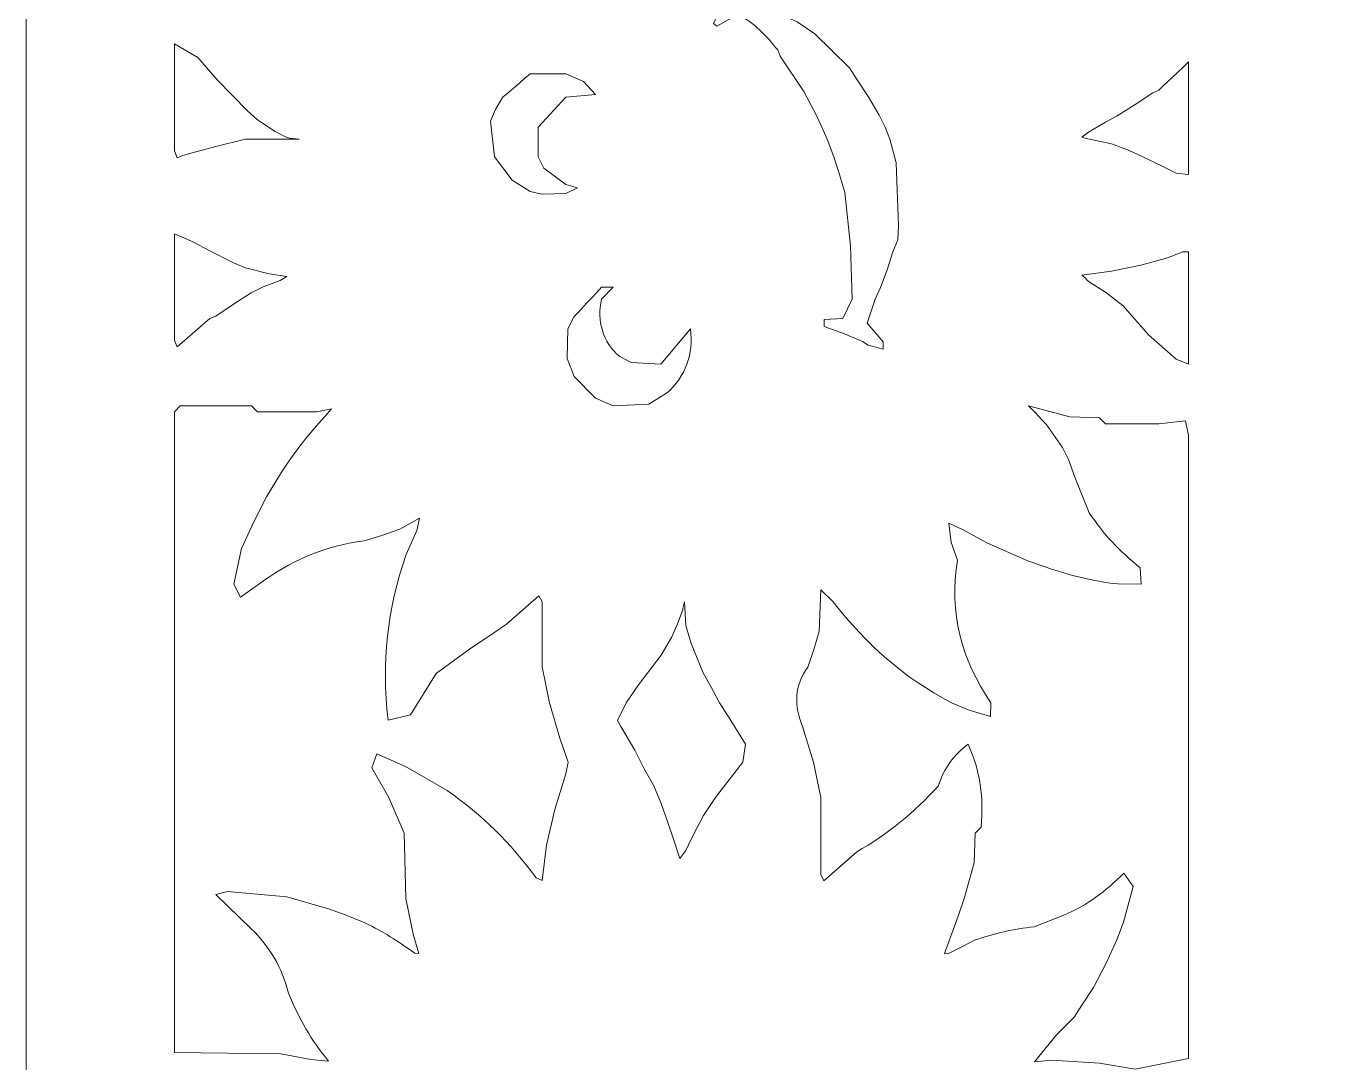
# Model space of a CAD drawing. Header units: centimetres. Extents: x -13.8 to 13.8, y -13.7 to 13.7.
# Drawn here: x 0.735 to 3.263, y -9.957 to -7.95 of the extents above; entities that cross this region are included whole.
import ezdxf

# ---------------------------------------------------------------- set-up
doc = ezdxf.new("R2010")
doc.units = ezdxf.units.CM
doc.header["$MEASUREMENT"] = 0
doc.layers.add('Layer 1', color=7, linetype='Continuous')

msp = doc.modelspace()

# ---------------------------------------------------------------- linework, layer by layer
at = {"layer": 'Layer 1', "lineweight": 0}
msp.add_lwpolyline([(0.73523, -13.67105), (13.55625, -13.67105), (13.55625, -0.86165), (0.73523, -0.86165), (0.73523, -13.67105)], close=True, dxfattribs=at)
at = {"layer": 'Layer 1', "color": 7, "lineweight": 0}
for points, knots in [([(2.1255, -7.82365), (2.1255, -7.82365), (2.13103, -7.88022), (2.13103, -7.88022), (2.13103, -7.88022), (2.13103, -7.88022), (2.15961, -7.91261), (2.15961, -7.91261), (2.15961, -7.91261), (2.15961, -7.91261), (2.19409, -7.92613), (2.19409, -7.92613), (2.19409, -7.92613), (2.19409, -7.92613), (2.22859, -7.94156), (2.22859, -7.94156), (2.22859, -7.94156), (2.22859, -7.94156), (2.26307, -7.96461), (2.26307, -7.96461), (2.26307, -7.96461), (2.26307, -7.96461), (2.33033, -8.03052), (2.33033, -8.03052), (2.33033, -8.03052), (2.33033, -8.03052), (2.34536, -8.05359), (2.34536, -8.05359), (2.34536, -8.05359), (2.34536, -8.05359), (2.36745, -8.08807), (2.36745, -8.08807), (2.36745, -8.08807), (2.36745, -8.08807), (2.38745, -8.12255), (2.38745, -8.12255), (2.38745, -8.12255), (2.38745, -8.12255), (2.39907, -8.14562), (2.39907, -8.14562), (2.39907, -8.14562), (2.39907, -8.14562), (2.40841, -8.16848), (2.40841, -8.16848), (2.40841, -8.16848), (2.40841, -8.16848), (2.42079, -8.2146), (2.42079, -8.2146), (2.42079, -8.2146), (2.42079, -8.2146), (2.42497, -8.33612), (2.42497, -8.33612), (2.42497, -8.33612), (2.42497, -8.33612), (2.42402, -8.36337), (2.42402, -8.36337), (2.42402, -8.36337), (2.42402, -8.36337), (2.41431, -8.387), (2.41431, -8.387), (2.41431, -8.387), (2.41431, -8.387), (2.40288, -8.42148), (2.40288, -8.42148), (2.40288, -8.42148), (2.40288, -8.42148), (2.3905, -8.45577), (2.3905, -8.45577), (2.3905, -8.45577), (2.3905, -8.45577), (2.37984, -8.47863), (2.37984, -8.47863), (2.37984, -8.47863), (2.37984, -8.47863), (2.3646, -8.52472), (2.3646, -8.52472), (2.3646, -8.52472), (2.3646, -8.52472), (2.39548, -8.56131), (2.39548, -8.56131), (2.39548, -8.56131), (2.39548, -8.56131), (2.39548, -8.57541), (2.39548, -8.57541), (2.39548, -8.57541), (2.39548, -8.57541), (2.36651, -8.5676), (2.36651, -8.5676), (2.36651, -8.5676), (2.36651, -8.5676), (2.35508, -8.56038), (2.35508, -8.56038), (2.35508, -8.56038), (2.35508, -8.56038), (2.3206, -8.54591), (2.3206, -8.54591), (2.3206, -8.54591), (2.3206, -8.54591), (2.28136, -8.53144), (2.28136, -8.53144), (2.28136, -8.53144), (2.28136, -8.53144), (2.28136, -8.51792), (2.28136, -8.51792), (2.28136, -8.51792), (2.28136, -8.51792), (2.31756, -8.5162), (2.31756, -8.5162), (2.31756, -8.5162), (2.31756, -8.5162), (2.33508, -8.47868), (2.33508, -8.47868), (2.33508, -8.47868), (2.33508, -8.47868), (2.33222, -8.37523), (2.33222, -8.37523), (2.33222, -8.37523), (2.33222, -8.37523), (2.32135, -8.27178), (2.32135, -8.27178), (2.32135, -8.27178), (2.32135, -8.27178), (2.31087, -8.2373), (2.31087, -8.2373), (2.31087, -8.2373), (2.31087, -8.2373), (2.29963, -8.20301), (2.29963, -8.20301), (2.29963, -8.20301), (2.29963, -8.20301), (2.28704, -8.16853), (2.28704, -8.16853), (2.28704, -8.16853), (2.28704, -8.16853), (2.27638, -8.14567), (2.27638, -8.14567), (2.27638, -8.14567), (2.27638, -8.14567), (2.26609, -8.1226), (2.26609, -8.1226), (2.26609, -8.1226), (2.26609, -8.1226), (2.24191, -8.07669), (2.24191, -8.07669), (2.24191, -8.07669), (2.24191, -8.07669), (2.19619, -8.00792), (2.19619, -8.00792), (2.19619, -8.00792), (2.19619, -8.00792), (2.19122, -7.99609), (2.19122, -7.99609), (2.19122, -7.99609), (2.1695, -7.96886), (2.1455, -7.94315), (2.11388, -7.92714), (2.11388, -7.92714), (2.11388, -7.92714), (2.07348, -7.95021), (2.07348, -7.95021), (2.07348, -7.95021), (2.07348, -7.95021), (2.06681, -7.94449), (2.06681, -7.94449), (2.06681, -7.94449), (2.06681, -7.94449), (2.0811, -7.91573), (2.0811, -7.91573), (2.0811, -7.91573), (2.0811, -7.91573), (2.11063, -7.87001), (2.11063, -7.87001), (2.11063, -7.87001), (2.11063, -7.86993), (2.12378, -7.83069), (2.1255, -7.82365)], [0, 0, 0, 0, 0.0222222, 0.0222222, 0.0222222, 0.0222222, 0.0444444, 0.0444444, 0.0444444, 0.0444444, 0.0666667, 0.0666667, 0.0666667, 0.0666667, 0.0888889, 0.0888889, 0.0888889, 0.0888889, 0.1111111, 0.1111111, 0.1111111, 0.1111111, 0.1333333, 0.1333333, 0.1333333, 0.1333333, 0.1555556, 0.1555556, 0.1555556, 0.1555556, 0.1777778, 0.1777778, 0.1777778, 0.1777778, 0.2, 0.2, 0.2, 0.2, 0.2222222, 0.2222222, 0.2222222, 0.2222222, 0.2444444, 0.2444444, 0.2444444, 0.2444444, 0.2666667, 0.2666667, 0.2666667, 0.2666667, 0.2888889, 0.2888889, 0.2888889, 0.2888889, 0.3111111, 0.3111111, 0.3111111, 0.3111111, 0.3333333, 0.3333333, 0.3333333, 0.3333333, 0.3555556, 0.3555556, 0.3555556, 0.3555556, 0.3777778, 0.3777778, 0.3777778, 0.3777778, 0.4, 0.4, 0.4, 0.4, 0.4222222, 0.4222222, 0.4222222, 0.4222222, 0.4444444, 0.4444444, 0.4444444, 0.4444444, 0.4666667, 0.4666667, 0.4666667, 0.4666667, 0.4888889, 0.4888889, 0.4888889, 0.4888889, 0.5111111, 0.5111111, 0.5111111, 0.5111111, 0.5333333, 0.5333333, 0.5333333, 0.5333333, 0.5555556, 0.5555556, 0.5555556, 0.5555556, 0.5777778, 0.5777778, 0.5777778, 0.5777778, 0.6, 0.6, 0.6, 0.6, 0.6222222, 0.6222222, 0.6222222, 0.6222222, 0.6444444, 0.6444444, 0.6444444, 0.6444444, 0.6666667, 0.6666667, 0.6666667, 0.6666667, 0.6888889, 0.6888889, 0.6888889, 0.6888889, 0.7111111, 0.7111111, 0.7111111, 0.7111111, 0.7333333, 0.7333333, 0.7333333, 0.7333333, 0.7555556, 0.7555556, 0.7555556, 0.7555556, 0.7777778, 0.7777778, 0.7777778, 0.7777778, 0.8, 0.8, 0.8, 0.8, 0.8222222, 0.8222222, 0.8222222, 0.8222222, 0.8444444, 0.8444444, 0.8444444, 0.8444444, 0.8666667, 0.8666667, 0.8666667, 0.8666667, 0.8888889, 0.8888889, 0.8888889, 0.8888889, 0.9111111, 0.9111111, 0.9111111, 0.9111111, 0.9333333, 0.9333333, 0.9333333, 0.9333333, 0.9555556, 0.9555556, 0.9555556, 0.9555556, 1, 1, 1, 1]), ([(1.02251, -7.98423), (1.02251, -7.98423), (1.06802, -8.01053), (1.06802, -8.01053), (1.06802, -8.01053), (1.06802, -8.01053), (1.10556, -8.05357), (1.10556, -8.05357), (1.10556, -8.05357), (1.10556, -8.05357), (1.16403, -8.11377), (1.16403, -8.11377), (1.16403, -8.11377), (1.16403, -8.11377), (1.18327, -8.13112), (1.18327, -8.13112), (1.18327, -8.13112), (1.18327, -8.13112), (1.21756, -8.15396), (1.21756, -8.15396), (1.21756, -8.15396), (1.21756, -8.15396), (1.23873, -8.16465), (1.23873, -8.16465), (1.23873, -8.16465), (1.23873, -8.16465), (1.24635, -8.16674), (1.24635, -8.16674), (1.24635, -8.16674), (1.24635, -8.16674), (1.26386, -8.16846), (1.26386, -8.16846), (1.26386, -8.16846), (1.26386, -8.16846), (1.16044, -8.16846), (1.16044, -8.16846), (1.16044, -8.16846), (1.16044, -8.16846), (1.10252, -8.18293), (1.10252, -8.18293), (1.10252, -8.18293), (1.10252, -8.18293), (1.0568, -8.19531), (1.0568, -8.19531), (1.0568, -8.19531), (1.0568, -8.19531), (1.0368, -8.20103), (1.0368, -8.20103), (1.0368, -8.20103), (1.0368, -8.20103), (1.02804, -8.20484), (1.02804, -8.20484), (1.02804, -8.20484), (1.02804, -8.20484), (1.02251, -8.19113), (1.02251, -8.19113), (1.02251, -8.19113), (1.02251, -8.19113), (1.02251, -7.98423), (1.02251, -7.98423)], [0, 0, 0, 0, 0.0625, 0.0625, 0.0625, 0.0625, 0.125, 0.125, 0.125, 0.125, 0.1875, 0.1875, 0.1875, 0.1875, 0.25, 0.25, 0.25, 0.25, 0.3125, 0.3125, 0.3125, 0.3125, 0.375, 0.375, 0.375, 0.375, 0.4375, 0.4375, 0.4375, 0.4375, 0.5, 0.5, 0.5, 0.5, 0.5625, 0.5625, 0.5625, 0.5625, 0.625, 0.625, 0.625, 0.625, 0.6875, 0.6875, 0.6875, 0.6875, 0.75, 0.75, 0.75, 0.75, 0.8125, 0.8125, 0.8125, 0.8125, 0.875, 0.875, 0.875, 0.875, 1, 1, 1, 1]), ([(2.98712, -8.01873), (2.98712, -8.01873), (2.98712, -8.23722), (2.98712, -8.23722), (2.98712, -8.23722), (2.98712, -8.23722), (2.96294, -8.23455), (2.96294, -8.23455), (2.96294, -8.23455), (2.96294, -8.23455), (2.94085, -8.22389), (2.94085, -8.22389), (2.94085, -8.22389), (2.94085, -8.22389), (2.89476, -8.20103), (2.89476, -8.20103), (2.89476, -8.20103), (2.89476, -8.20103), (2.87209, -8.19037), (2.87209, -8.19037), (2.87209, -8.19037), (2.87209, -8.19037), (2.83761, -8.17799), (2.83761, -8.17799), (2.83761, -8.17799), (2.83761, -8.17799), (2.7858, -8.16675), (2.7858, -8.16675), (2.7858, -8.16675), (2.7858, -8.16675), (2.78008, -8.16466), (2.78008, -8.16466), (2.78008, -8.16466), (2.78008, -8.16466), (2.79342, -8.15495), (2.79342, -8.15495), (2.79342, -8.15495), (2.79342, -8.15495), (2.82581, -8.13609), (2.82581, -8.13609), (2.82581, -8.13609), (2.82581, -8.13609), (2.84886, -8.12334), (2.84886, -8.12334), (2.84886, -8.12334), (2.84886, -8.12334), (2.88334, -8.10162), (2.88334, -8.10162), (2.88334, -8.10162), (2.88334, -8.10162), (2.91782, -8.07876), (2.91782, -8.07876), (2.91782, -8.07876), (2.91782, -8.07876), (2.92925, -8.074), (2.92925, -8.074), (2.92925, -8.074), (2.92923, -8.07395), (2.98122, -8.02463), (2.98712, -8.01873)], [0, 0, 0, 0, 0.0625, 0.0625, 0.0625, 0.0625, 0.125, 0.125, 0.125, 0.125, 0.1875, 0.1875, 0.1875, 0.1875, 0.25, 0.25, 0.25, 0.25, 0.3125, 0.3125, 0.3125, 0.3125, 0.375, 0.375, 0.375, 0.375, 0.4375, 0.4375, 0.4375, 0.4375, 0.5, 0.5, 0.5, 0.5, 0.5625, 0.5625, 0.5625, 0.5625, 0.625, 0.625, 0.625, 0.625, 0.6875, 0.6875, 0.6875, 0.6875, 0.75, 0.75, 0.75, 0.75, 0.8125, 0.8125, 0.8125, 0.8125, 0.875, 0.875, 0.875, 0.875, 1, 1, 1, 1]), ([(1.71191, -8.04196), (1.71191, -8.04196), (1.78086, -8.04196), (1.78086, -8.04196), (1.78086, -8.04196), (1.78086, -8.04196), (1.81496, -8.05739), (1.81496, -8.05739), (1.81496, -8.05739), (1.81496, -8.05739), (1.83801, -8.08216), (1.83801, -8.08216), (1.83801, -8.08216), (1.83801, -8.08216), (1.78086, -8.08769), (1.78086, -8.08769), (1.78086, -8.08769), (1.78086, -8.08769), (1.72694, -8.14561), (1.72694, -8.14561), (1.72694, -8.14561), (1.72694, -8.14561), (1.72694, -8.20295), (1.72694, -8.20295), (1.72694, -8.20295), (1.72694, -8.20295), (1.73837, -8.22486), (1.73837, -8.22486), (1.73837, -8.22486), (1.73837, -8.22486), (1.78047, -8.25629), (1.78047, -8.25629), (1.78047, -8.25629), (1.78047, -8.25629), (1.80352, -8.26314), (1.80352, -8.26314), (1.80352, -8.26314), (1.80352, -8.26314), (1.78047, -8.2738), (1.78047, -8.2738), (1.78047, -8.2738), (1.78047, -8.2738), (1.73456, -8.27494), (1.73456, -8.27494), (1.73456, -8.27494), (1.73456, -8.27494), (1.71151, -8.26999), (1.71151, -8.26999), (1.71151, -8.26999), (1.71151, -8.26999), (1.67703, -8.24808), (1.67703, -8.24808), (1.67703, -8.24808), (1.67703, -8.24808), (1.64255, -8.20292), (1.64255, -8.20292), (1.64255, -8.20292), (1.64255, -8.20292), (1.63493, -8.13397), (1.63493, -8.13397), (1.63493, -8.13397), (1.63493, -8.13397), (1.64464, -8.11111), (1.64464, -8.11111), (1.64464, -8.11111), (1.64464, -8.11111), (1.65816, -8.08804), (1.65816, -8.08804), (1.65816, -8.08804), (1.6582, -8.08805), (1.70717, -8.04595), (1.71191, -8.04196)], [0, 0, 0, 0, 0.0526316, 0.0526316, 0.0526316, 0.0526316, 0.1052632, 0.1052632, 0.1052632, 0.1052632, 0.1578947, 0.1578947, 0.1578947, 0.1578947, 0.2105263, 0.2105263, 0.2105263, 0.2105263, 0.2631579, 0.2631579, 0.2631579, 0.2631579, 0.3157895, 0.3157895, 0.3157895, 0.3157895, 0.3684211, 0.3684211, 0.3684211, 0.3684211, 0.4210526, 0.4210526, 0.4210526, 0.4210526, 0.4736842, 0.4736842, 0.4736842, 0.4736842, 0.5263158, 0.5263158, 0.5263158, 0.5263158, 0.5789474, 0.5789474, 0.5789474, 0.5789474, 0.6315789, 0.6315789, 0.6315789, 0.6315789, 0.6842105, 0.6842105, 0.6842105, 0.6842105, 0.7368421, 0.7368421, 0.7368421, 0.7368421, 0.7894737, 0.7894737, 0.7894737, 0.7894737, 0.8421053, 0.8421053, 0.8421053, 0.8421053, 0.8947368, 0.8947368, 0.8947368, 0.8947368, 1, 1, 1, 1]), ([(1.02251, -8.3521), (1.02251, -8.3521), (1.0568, -8.36658), (1.0568, -8.36658), (1.0568, -8.36658), (1.0568, -8.36658), (1.09109, -8.38486), (1.09109, -8.38486), (1.09109, -8.38486), (1.09109, -8.38486), (1.13699, -8.4079), (1.13699, -8.4079), (1.13699, -8.4079), (1.13699, -8.4079), (1.16004, -8.41761), (1.16004, -8.41761), (1.16004, -8.41761), (1.16004, -8.41761), (1.20594, -8.42963), (1.20594, -8.42963), (1.20594, -8.42963), (1.20594, -8.42963), (1.24045, -8.43439), (1.24045, -8.43439), (1.24045, -8.43439), (1.24045, -8.43439), (1.2273, -8.44238), (1.2273, -8.44238), (1.2273, -8.44238), (1.2273, -8.44238), (1.19451, -8.45476), (1.19451, -8.45476), (1.19451, -8.45476), (1.19451, -8.45476), (1.17147, -8.46622), (1.17147, -8.46622), (1.17147, -8.46622), (1.17147, -8.46622), (1.13699, -8.4885), (1.13699, -8.4885), (1.13699, -8.4885), (1.13699, -8.4885), (1.10252, -8.51136), (1.10252, -8.51136), (1.10252, -8.51136), (1.10252, -8.51136), (1.09109, -8.51612), (1.09109, -8.51612), (1.09109, -8.51612), (1.09109, -8.51612), (1.02804, -8.5706), (1.02804, -8.5706), (1.02804, -8.5706), (1.02804, -8.5706), (1.02251, -8.55879), (1.02251, -8.55879), (1.02251, -8.55879), (1.02251, -8.55879), (1.02251, -8.3521), (1.02251, -8.3521)], [0, 0, 0, 0, 0.0625, 0.0625, 0.0625, 0.0625, 0.125, 0.125, 0.125, 0.125, 0.1875, 0.1875, 0.1875, 0.1875, 0.25, 0.25, 0.25, 0.25, 0.3125, 0.3125, 0.3125, 0.3125, 0.375, 0.375, 0.375, 0.375, 0.4375, 0.4375, 0.4375, 0.4375, 0.5, 0.5, 0.5, 0.5, 0.5625, 0.5625, 0.5625, 0.5625, 0.625, 0.625, 0.625, 0.625, 0.6875, 0.6875, 0.6875, 0.6875, 0.75, 0.75, 0.75, 0.75, 0.8125, 0.8125, 0.8125, 0.8125, 0.875, 0.875, 0.875, 0.875, 1, 1, 1, 1]), ([(2.97532, -8.38658), (2.97532, -8.38658), (2.98712, -8.38658), (2.98712, -8.38658), (2.98712, -8.38658), (2.98712, -8.38658), (2.98712, -8.6047), (2.98712, -8.6047), (2.98712, -8.6047), (2.98712, -8.6047), (2.96294, -8.59478), (2.96294, -8.59478), (2.96294, -8.59478), (2.96294, -8.59478), (2.90923, -8.54753), (2.90923, -8.54753), (2.90923, -8.54753), (2.90923, -8.54753), (2.86026, -8.49133), (2.86026, -8.49133), (2.86026, -8.49133), (2.86026, -8.49133), (2.82578, -8.46503), (2.82578, -8.46503), (2.82578, -8.46503), (2.82578, -8.46503), (2.79339, -8.44407), (2.79339, -8.44407), (2.79339, -8.44407), (2.79339, -8.44407), (2.78577, -8.43645), (2.78577, -8.43645), (2.78577, -8.43645), (2.78577, -8.43645), (2.78027, -8.43227), (2.78027, -8.43227), (2.78027, -8.43227), (2.78027, -8.43227), (2.83761, -8.42407), (2.83761, -8.42407), (2.83761, -8.42407), (2.83761, -8.42407), (2.89476, -8.41264), (2.89476, -8.41264), (2.89476, -8.41264), (2.89476, -8.41264), (2.94162, -8.39989), (2.94162, -8.39989), (2.94162, -8.39989), (2.94158, -8.39991), (2.97056, -8.38962), (2.97532, -8.38658)], [0, 0, 0, 0, 0.0714286, 0.0714286, 0.0714286, 0.0714286, 0.1428571, 0.1428571, 0.1428571, 0.1428571, 0.2142857, 0.2142857, 0.2142857, 0.2142857, 0.2857143, 0.2857143, 0.2857143, 0.2857143, 0.3571429, 0.3571429, 0.3571429, 0.3571429, 0.4285714, 0.4285714, 0.4285714, 0.4285714, 0.5, 0.5, 0.5, 0.5, 0.5714286, 0.5714286, 0.5714286, 0.5714286, 0.6428571, 0.6428571, 0.6428571, 0.6428571, 0.7142857, 0.7142857, 0.7142857, 0.7142857, 0.7857143, 0.7857143, 0.7857143, 0.7857143, 0.8571429, 0.8571429, 0.8571429, 0.8571429, 1, 1, 1, 1]), ([(1.84983, -8.45553), (1.84983, -8.45553), (1.87251, -8.45553), (1.87251, -8.45553), (1.87251, -8.45553), (1.87251, -8.45553), (1.84984, -8.47858), (1.84984, -8.47858), (1.84984, -8.47858), (1.8409, -8.52009), (1.85137, -8.56221), (1.88508, -8.58984), (1.88508, -8.58984), (1.88508, -8.58984), (1.90699, -8.6009), (1.90699, -8.6009), (1.90699, -8.6009), (1.90699, -8.6009), (1.96451, -8.60471), (1.96451, -8.60471), (1.96451, -8.60471), (1.96451, -8.60471), (2.02203, -8.53576), (2.02203, -8.53576), (2.02203, -8.53576), (2.02833, -8.58434), (2.01288, -8.62852), (1.97594, -8.66072), (1.97594, -8.66072), (1.97594, -8.66072), (1.94146, -8.68168), (1.94146, -8.68168), (1.94146, -8.68168), (1.94146, -8.68168), (1.87251, -8.6853), (1.87251, -8.6853), (1.87251, -8.6853), (1.87251, -8.6853), (1.83803, -8.67025), (1.83803, -8.67025), (1.83803, -8.67025), (1.83803, -8.67025), (1.79668, -8.62815), (1.79668, -8.62815), (1.79668, -8.62815), (1.79668, -8.62815), (1.78353, -8.59367), (1.78353, -8.59367), (1.78353, -8.59367), (1.78353, -8.59367), (1.78467, -8.53615), (1.78467, -8.53615), (1.78467, -8.53615), (1.78467, -8.53615), (1.79591, -8.5131), (1.79591, -8.5131), (1.79591, -8.5131), (1.79594, -8.51307), (1.84489, -8.46164), (1.84983, -8.45553)], [0, 0, 0, 0, 0.0625, 0.0625, 0.0625, 0.0625, 0.125, 0.125, 0.125, 0.125, 0.1875, 0.1875, 0.1875, 0.1875, 0.25, 0.25, 0.25, 0.25, 0.3125, 0.3125, 0.3125, 0.3125, 0.375, 0.375, 0.375, 0.375, 0.4375, 0.4375, 0.4375, 0.4375, 0.5, 0.5, 0.5, 0.5, 0.5625, 0.5625, 0.5625, 0.5625, 0.625, 0.625, 0.625, 0.625, 0.6875, 0.6875, 0.6875, 0.6875, 0.75, 0.75, 0.75, 0.75, 0.8125, 0.8125, 0.8125, 0.8125, 0.875, 0.875, 0.875, 0.875, 1, 1, 1, 1]), ([(1.03394, -8.68527), (1.03394, -8.68527), (1.17187, -8.68527), (1.17187, -8.68527), (1.17187, -8.68527), (1.17187, -8.68527), (1.1833, -8.6967), (1.1833, -8.6967), (1.1833, -8.6967), (1.1833, -8.6967), (1.29836, -8.6967), (1.29836, -8.6967), (1.29836, -8.6967), (1.29836, -8.6967), (1.32694, -8.69117), (1.32694, -8.69117), (1.32694, -8.69117), (1.25817, -8.76393), (1.20999, -8.83558), (1.16882, -8.92644), (1.16882, -8.92644), (1.16882, -8.92644), (1.15244, -8.96113), (1.15244, -8.96113), (1.15244, -8.96113), (1.15244, -8.96113), (1.13739, -9.03008), (1.13739, -9.03008), (1.13739, -9.03008), (1.13739, -9.03008), (1.15054, -9.0558), (1.15054, -9.0558), (1.15054, -9.0558), (1.15054, -9.0558), (1.1833, -9.03199), (1.1833, -9.03199), (1.1833, -9.03199), (1.24656, -8.98627), (1.31152, -8.95598), (1.39018, -8.94645), (1.39018, -8.94645), (1.39018, -8.94645), (1.42447, -8.93637), (1.42447, -8.93637), (1.42447, -8.93637), (1.42447, -8.93637), (1.45895, -8.92378), (1.45895, -8.92378), (1.45895, -8.92378), (1.45895, -8.92378), (1.49724, -8.90282), (1.49724, -8.90282), (1.49724, -8.90282), (1.49724, -8.90282), (1.49229, -8.92663), (1.49229, -8.92663), (1.49229, -8.92663), (1.49229, -8.92663), (1.482, -8.94968), (1.482, -8.94968), (1.482, -8.94968), (1.482, -8.94968), (1.47134, -8.97273), (1.47134, -8.97273), (1.47134, -8.97273), (1.43438, -9.08171), (1.42334, -9.17982), (1.43628, -9.29391), (1.43628, -9.29391), (1.43628, -9.29391), (1.47991, -9.28306), (1.47991, -9.28306), (1.47991, -9.28306), (1.47991, -9.28306), (1.52963, -9.20342), (1.52963, -9.20342), (1.52963, -9.20342), (1.52963, -9.20342), (1.59689, -9.15445), (1.59689, -9.15445), (1.59689, -9.15445), (1.59689, -9.15445), (1.63118, -9.13159), (1.63118, -9.13159), (1.63118, -9.13159), (1.63118, -9.13159), (1.66566, -9.10796), (1.66566, -9.10796), (1.66566, -9.10796), (1.66566, -9.10796), (1.72871, -9.05311), (1.72871, -9.05311), (1.72871, -9.05311), (1.72871, -9.05311), (1.73461, -9.06454), (1.73461, -9.06454), (1.73461, -9.06454), (1.73461, -9.06454), (1.73461, -9.19067), (1.73461, -9.19067), (1.73461, -9.19067), (1.73461, -9.19067), (1.74908, -9.25983), (1.74908, -9.25983), (1.74908, -9.25983), (1.74908, -9.25983), (1.76908, -9.32878), (1.76908, -9.32878), (1.76908, -9.32878), (1.76908, -9.32878), (1.78527, -9.37469), (1.78527, -9.37469), (1.78527, -9.37469), (1.78527, -9.37469), (1.78051, -9.39774), (1.78051, -9.39774), (1.78051, -9.39774), (1.78051, -9.39774), (1.75955, -9.46669), (1.75955, -9.46669), (1.75955, -9.46669), (1.75955, -9.46669), (1.74317, -9.53564), (1.74317, -9.53564), (1.74317, -9.53564), (1.74317, -9.53564), (1.7346, -9.60422), (1.7346, -9.60422), (1.7346, -9.60422), (1.7346, -9.60422), (1.72298, -9.59869), (1.72298, -9.59869), (1.72298, -9.59869), (1.67287, -9.53048), (1.62011, -9.47849), (1.55076, -9.4301), (1.55076, -9.4301), (1.55076, -9.4301), (1.47035, -9.38361), (1.47035, -9.38361), (1.47035, -9.38361), (1.47035, -9.38361), (1.41471, -9.35884), (1.41471, -9.35884), (1.41471, -9.35884), (1.41471, -9.35884), (1.40518, -9.38628), (1.40518, -9.38628), (1.40518, -9.38628), (1.40518, -9.38628), (1.43794, -9.44362), (1.43794, -9.44362), (1.43794, -9.44362), (1.43794, -9.44362), (1.46747, -9.51257), (1.46747, -9.51257), (1.46747, -9.51257), (1.46747, -9.51257), (1.47051, -9.6387), (1.47051, -9.6387), (1.47051, -9.6387), (1.47051, -9.6387), (1.4848, -9.70784), (1.4848, -9.70784), (1.4848, -9.70784), (1.4848, -9.70784), (1.49604, -9.74517), (1.49604, -9.74517), (1.49604, -9.74517), (1.49604, -9.74517), (1.48841, -9.74513), (1.48841, -9.74513), (1.48841, -9.74513), (1.45108, -9.71941), (1.43145, -9.70494), (1.39012, -9.6857), (1.39012, -9.6857), (1.39012, -9.6857), (1.35543, -9.67141), (1.35543, -9.67141), (1.35543, -9.67141), (1.35543, -9.67141), (1.32095, -9.65921), (1.32095, -9.65921), (1.32095, -9.65921), (1.32095, -9.65921), (1.24038, -9.63577), (1.24038, -9.63577), (1.24038, -9.63577), (1.24038, -9.63577), (1.1255, -9.62548), (1.1255, -9.62548), (1.1255, -9.62548), (1.1255, -9.62548), (1.10285, -9.63138), (1.10285, -9.63138), (1.10285, -9.63138), (1.10285, -9.63138), (1.17143, -9.6975), (1.17143, -9.6975), (1.17143, -9.6975), (1.208, -9.73351), (1.23107, -9.77256), (1.24363, -9.82246), (1.24363, -9.82246), (1.26382, -9.87122), (1.28707, -9.91334), (1.32115, -9.95391), (1.32115, -9.95391), (1.32115, -9.95391), (1.28646, -9.95087), (1.28646, -9.95087), (1.28646, -9.95087), (1.28646, -9.95087), (1.22894, -9.93944), (1.22894, -9.93944), (1.22894, -9.93944), (1.22894, -9.93944), (1.02264, -9.93735), (1.02264, -9.93735), (1.02264, -9.93735), (1.02264, -9.93735), (1.02245, -8.69661), (1.02245, -8.69661), (1.02245, -8.69661), (1.02245, -8.69661), (1.03394, -8.68527), (1.03394, -8.68527)], [0, 0, 0, 0, 0.0172414, 0.0172414, 0.0172414, 0.0172414, 0.0344828, 0.0344828, 0.0344828, 0.0344828, 0.0517241, 0.0517241, 0.0517241, 0.0517241, 0.0689655, 0.0689655, 0.0689655, 0.0689655, 0.0862069, 0.0862069, 0.0862069, 0.0862069, 0.1034483, 0.1034483, 0.1034483, 0.1034483, 0.1206897, 0.1206897, 0.1206897, 0.1206897, 0.137931, 0.137931, 0.137931, 0.137931, 0.1551724, 0.1551724, 0.1551724, 0.1551724, 0.1724138, 0.1724138, 0.1724138, 0.1724138, 0.1896552, 0.1896552, 0.1896552, 0.1896552, 0.2068966, 0.2068966, 0.2068966, 0.2068966, 0.2241379, 0.2241379, 0.2241379, 0.2241379, 0.2413793, 0.2413793, 0.2413793, 0.2413793, 0.2586207, 0.2586207, 0.2586207, 0.2586207, 0.2758621, 0.2758621, 0.2758621, 0.2758621, 0.2931034, 0.2931034, 0.2931034, 0.2931034, 0.3103448, 0.3103448, 0.3103448, 0.3103448, 0.3275862, 0.3275862, 0.3275862, 0.3275862, 0.3448276, 0.3448276, 0.3448276, 0.3448276, 0.362069, 0.362069, 0.362069, 0.362069, 0.3793103, 0.3793103, 0.3793103, 0.3793103, 0.3965517, 0.3965517, 0.3965517, 0.3965517, 0.4137931, 0.4137931, 0.4137931, 0.4137931, 0.4310345, 0.4310345, 0.4310345, 0.4310345, 0.4482759, 0.4482759, 0.4482759, 0.4482759, 0.4655172, 0.4655172, 0.4655172, 0.4655172, 0.4827586, 0.4827586, 0.4827586, 0.4827586, 0.5, 0.5, 0.5, 0.5, 0.5172414, 0.5172414, 0.5172414, 0.5172414, 0.5344828, 0.5344828, 0.5344828, 0.5344828, 0.5517241, 0.5517241, 0.5517241, 0.5517241, 0.5689655, 0.5689655, 0.5689655, 0.5689655, 0.5862069, 0.5862069, 0.5862069, 0.5862069, 0.6034483, 0.6034483, 0.6034483, 0.6034483, 0.6206897, 0.6206897, 0.6206897, 0.6206897, 0.637931, 0.637931, 0.637931, 0.637931, 0.6551724, 0.6551724, 0.6551724, 0.6551724, 0.6724138, 0.6724138, 0.6724138, 0.6724138, 0.6896552, 0.6896552, 0.6896552, 0.6896552, 0.7068966, 0.7068966, 0.7068966, 0.7068966, 0.7241379, 0.7241379, 0.7241379, 0.7241379, 0.7413793, 0.7413793, 0.7413793, 0.7413793, 0.7586207, 0.7586207, 0.7586207, 0.7586207, 0.7758621, 0.7758621, 0.7758621, 0.7758621, 0.7931034, 0.7931034, 0.7931034, 0.7931034, 0.8103448, 0.8103448, 0.8103448, 0.8103448, 0.8275862, 0.8275862, 0.8275862, 0.8275862, 0.8448276, 0.8448276, 0.8448276, 0.8448276, 0.862069, 0.862069, 0.862069, 0.862069, 0.8793103, 0.8793103, 0.8793103, 0.8793103, 0.8965517, 0.8965517, 0.8965517, 0.8965517, 0.9137931, 0.9137931, 0.9137931, 0.9137931, 0.9310345, 0.9310345, 0.9310345, 0.9310345, 0.9482759, 0.9482759, 0.9482759, 0.9482759, 0.9655172, 0.9655172, 0.9655172, 0.9655172, 1, 1, 1, 1]), ([(2.677, -8.68527), (2.677, -8.68527), (2.75682, -8.70641), (2.75682, -8.70641), (2.75682, -8.70641), (2.75682, -8.70641), (2.81474, -8.7081), (2.81474, -8.7081), (2.81474, -8.7081), (2.81474, -8.7081), (2.82617, -8.71972), (2.82617, -8.71972), (2.82617, -8.71972), (2.82617, -8.71972), (2.92963, -8.71971), (2.92963, -8.71971), (2.92963, -8.71971), (2.92963, -8.71971), (2.98125, -8.71399), (2.98125, -8.71399), (2.98125, -8.71399), (2.98125, -8.71399), (2.98715, -8.74257), (2.98715, -8.74257), (2.98715, -8.74257), (2.98715, -8.74257), (2.98715, -9.94881), (2.98715, -9.94881), (2.98715, -9.94881), (2.98715, -9.94881), (2.88333, -9.96958), (2.88333, -9.96958), (2.88333, -9.96958), (2.88333, -9.96958), (2.81456, -9.95778), (2.81456, -9.95778), (2.81456, -9.95778), (2.81456, -9.95778), (2.72235, -9.95185), (2.72235, -9.95185), (2.72235, -9.95185), (2.72235, -9.95185), (2.68825, -9.9551), (2.68825, -9.9551), (2.68825, -9.9551), (2.68825, -9.9551), (2.73148, -9.90271), (2.73148, -9.90271), (2.73148, -9.90271), (2.73148, -9.90271), (2.76558, -9.86879), (2.76558, -9.86879), (2.76558, -9.86879), (2.76558, -9.86879), (2.78005, -9.84574), (2.78005, -9.84574), (2.78005, -9.84574), (2.78005, -9.84574), (2.8031, -9.81126), (2.8031, -9.81126), (2.8031, -9.81126), (2.8031, -9.81126), (2.82691, -9.76554), (2.82691, -9.76554), (2.82691, -9.76554), (2.82691, -9.76554), (2.84826, -9.71924), (2.84826, -9.71924), (2.84826, -9.71924), (2.84826, -9.71924), (2.86064, -9.68476), (2.86064, -9.68476), (2.86064, -9.68476), (2.86064, -9.68476), (2.8795, -9.61581), (2.8795, -9.61581), (2.8795, -9.61581), (2.8795, -9.61581), (2.8614, -9.59009), (2.8614, -9.59009), (2.8614, -9.59009), (2.82674, -9.62494), (2.7911, -9.65219), (2.74559, -9.67124), (2.74559, -9.67124), (2.74559, -9.67124), (2.68807, -9.69373), (2.68807, -9.69373), (2.68807, -9.69373), (2.64748, -9.69849), (2.61187, -9.70611), (2.5734, -9.71926), (2.5734, -9.71926), (2.5734, -9.71926), (2.55017, -9.73106), (2.55017, -9.73106), (2.55017, -9.73106), (2.55017, -9.73106), (2.52046, -9.74611), (2.52046, -9.74611), (2.52046, -9.74611), (2.52046, -9.74611), (2.51398, -9.74516), (2.51398, -9.74516), (2.51398, -9.74516), (2.51398, -9.74516), (2.54086, -9.67335), (2.54086, -9.67335), (2.54086, -9.67335), (2.54086, -9.67335), (2.55229, -9.63906), (2.55229, -9.63906), (2.55229, -9.63906), (2.55229, -9.63906), (2.57155, -9.57011), (2.57155, -9.57011), (2.57155, -9.57011), (2.57155, -9.57011), (2.57364, -9.51259), (2.57364, -9.51259), (2.57364, -9.51259), (2.57364, -9.51259), (2.58507, -9.50079), (2.58507, -9.50079), (2.58507, -9.50079), (2.59041, -9.44364), (2.58375, -9.39276), (2.55993, -9.34), (2.55993, -9.34), (2.53191, -9.36151), (2.51268, -9.38667), (2.50278, -9.42078), (2.50278, -9.42078), (2.45439, -9.47277), (2.40544, -9.51431), (2.34353, -9.549), (2.34353, -9.549), (2.34353, -9.549), (2.28029, -9.60462), (2.28029, -9.60462), (2.28029, -9.60462), (2.28029, -9.60462), (2.27476, -9.59282), (2.27476, -9.59282), (2.27476, -9.59282), (2.27476, -9.59282), (2.27476, -9.44365), (2.27476, -9.44365), (2.27476, -9.44365), (2.27476, -9.44365), (2.26029, -9.3747), (2.26029, -9.3747), (2.26029, -9.3747), (2.26029, -9.3747), (2.23933, -9.30575), (2.23933, -9.30575), (2.23933, -9.30575), (2.22277, -9.26765), (2.22314, -9.22497), (2.24981, -9.19089), (2.24981, -9.19089), (2.24981, -9.19089), (2.26143, -9.1566), (2.26143, -9.1566), (2.26143, -9.1566), (2.26143, -9.1566), (2.27172, -9.12212), (2.27172, -9.12212), (2.27172, -9.12212), (2.27172, -9.12212), (2.27476, -9.04134), (2.27476, -9.04134), (2.27476, -9.04134), (2.27476, -9.04134), (2.29857, -9.06457), (2.29857, -9.06457), (2.29857, -9.06457), (2.36392, -9.14707), (2.43383, -9.21088), (2.52754, -9.25983), (2.52754, -9.25983), (2.52754, -9.25983), (2.56183, -9.2743), (2.56183, -9.2743), (2.56183, -9.2743), (2.56183, -9.2743), (2.60316, -9.2865), (2.60316, -9.2865), (2.60316, -9.2865), (2.60316, -9.2865), (2.60393, -9.25983), (2.60393, -9.25983), (2.60393, -9.25983), (2.54659, -9.17524), (2.5226, -9.08571), (2.53916, -8.98379), (2.53916, -8.98379), (2.53916, -8.98379), (2.52733, -8.94969), (2.52733, -8.94969), (2.52733, -8.94969), (2.52733, -8.94969), (2.52257, -8.91254), (2.52257, -8.91254), (2.52257, -8.91254), (2.52257, -8.91254), (2.55019, -8.92492), (2.55019, -8.92492), (2.55019, -8.92492), (2.55019, -8.92492), (2.59628, -8.95045), (2.59628, -8.95045), (2.59628, -8.95045), (2.59628, -8.95045), (2.67669, -8.98588), (2.67669, -8.98588), (2.67669, -8.98588), (2.67669, -8.98588), (2.71117, -8.99768), (2.71117, -8.99768), (2.71117, -8.99768), (2.75747, -9.01329), (2.80089, -9.02435), (2.84947, -9.02988), (2.84947, -9.02988), (2.84947, -9.02988), (2.89519, -9.03007), (2.89519, -9.03007), (2.89519, -9.03007), (2.89519, -9.03007), (2.8931, -8.99864), (2.8931, -8.99864), (2.8931, -8.99864), (2.85423, -8.96684), (2.82203, -8.93424), (2.79462, -8.89196), (2.79462, -8.89196), (2.79462, -8.89196), (2.7666, -8.82319), (2.7666, -8.82319), (2.7666, -8.82319), (2.7666, -8.82319), (2.75422, -8.78871), (2.75422, -8.78871), (2.75422, -8.78871), (2.75422, -8.78871), (2.74279, -8.76604), (2.74279, -8.76604), (2.74279, -8.76604), (2.74279, -8.76604), (2.71117, -8.72088), (2.71117, -8.72088), (2.71117, -8.72088), (2.71108, -8.72091), (2.68422, -8.69193), (2.677, -8.68527)], [0, 0, 0, 0, 0.0153846, 0.0153846, 0.0153846, 0.0153846, 0.0307692, 0.0307692, 0.0307692, 0.0307692, 0.0461538, 0.0461538, 0.0461538, 0.0461538, 0.0615385, 0.0615385, 0.0615385, 0.0615385, 0.0769231, 0.0769231, 0.0769231, 0.0769231, 0.0923077, 0.0923077, 0.0923077, 0.0923077, 0.1076923, 0.1076923, 0.1076923, 0.1076923, 0.1230769, 0.1230769, 0.1230769, 0.1230769, 0.1384615, 0.1384615, 0.1384615, 0.1384615, 0.1538462, 0.1538462, 0.1538462, 0.1538462, 0.1692308, 0.1692308, 0.1692308, 0.1692308, 0.1846154, 0.1846154, 0.1846154, 0.1846154, 0.2, 0.2, 0.2, 0.2, 0.2153846, 0.2153846, 0.2153846, 0.2153846, 0.2307692, 0.2307692, 0.2307692, 0.2307692, 0.2461538, 0.2461538, 0.2461538, 0.2461538, 0.2615385, 0.2615385, 0.2615385, 0.2615385, 0.2769231, 0.2769231, 0.2769231, 0.2769231, 0.2923077, 0.2923077, 0.2923077, 0.2923077, 0.3076923, 0.3076923, 0.3076923, 0.3076923, 0.3230769, 0.3230769, 0.3230769, 0.3230769, 0.3384615, 0.3384615, 0.3384615, 0.3384615, 0.3538462, 0.3538462, 0.3538462, 0.3538462, 0.3692308, 0.3692308, 0.3692308, 0.3692308, 0.3846154, 0.3846154, 0.3846154, 0.3846154, 0.4, 0.4, 0.4, 0.4, 0.4153846, 0.4153846, 0.4153846, 0.4153846, 0.4307692, 0.4307692, 0.4307692, 0.4307692, 0.4461538, 0.4461538, 0.4461538, 0.4461538, 0.4615385, 0.4615385, 0.4615385, 0.4615385, 0.4769231, 0.4769231, 0.4769231, 0.4769231, 0.4923077, 0.4923077, 0.4923077, 0.4923077, 0.5076923, 0.5076923, 0.5076923, 0.5076923, 0.5230769, 0.5230769, 0.5230769, 0.5230769, 0.5384615, 0.5384615, 0.5384615, 0.5384615, 0.5538462, 0.5538462, 0.5538462, 0.5538462, 0.5692308, 0.5692308, 0.5692308, 0.5692308, 0.5846154, 0.5846154, 0.5846154, 0.5846154, 0.6, 0.6, 0.6, 0.6, 0.6153846, 0.6153846, 0.6153846, 0.6153846, 0.6307692, 0.6307692, 0.6307692, 0.6307692, 0.6461538, 0.6461538, 0.6461538, 0.6461538, 0.6615385, 0.6615385, 0.6615385, 0.6615385, 0.6769231, 0.6769231, 0.6769231, 0.6769231, 0.6923077, 0.6923077, 0.6923077, 0.6923077, 0.7076923, 0.7076923, 0.7076923, 0.7076923, 0.7230769, 0.7230769, 0.7230769, 0.7230769, 0.7384615, 0.7384615, 0.7384615, 0.7384615, 0.7538462, 0.7538462, 0.7538462, 0.7538462, 0.7692308, 0.7692308, 0.7692308, 0.7692308, 0.7846154, 0.7846154, 0.7846154, 0.7846154, 0.8, 0.8, 0.8, 0.8, 0.8153846, 0.8153846, 0.8153846, 0.8153846, 0.8307692, 0.8307692, 0.8307692, 0.8307692, 0.8461538, 0.8461538, 0.8461538, 0.8461538, 0.8615385, 0.8615385, 0.8615385, 0.8615385, 0.8769231, 0.8769231, 0.8769231, 0.8769231, 0.8923077, 0.8923077, 0.8923077, 0.8923077, 0.9076923, 0.9076923, 0.9076923, 0.9076923, 0.9230769, 0.9230769, 0.9230769, 0.9230769, 0.9384615, 0.9384615, 0.9384615, 0.9384615, 0.9538462, 0.9538462, 0.9538462, 0.9538462, 0.9692308, 0.9692308, 0.9692308, 0.9692308, 1, 1, 1, 1]), ([(2.01044, -9.06455), (2.01044, -9.06455), (2.01311, -9.11067), (2.01311, -9.11067), (2.01311, -9.11067), (2.01311, -9.11067), (2.02377, -9.14515), (2.02377, -9.14515), (2.02377, -9.14515), (2.02377, -9.14515), (2.04663, -9.2023), (2.04663, -9.2023), (2.04663, -9.2023), (2.04663, -9.2023), (2.06589, -9.23678), (2.06589, -9.23678), (2.06589, -9.23678), (2.06589, -9.23678), (2.07827, -9.25985), (2.07827, -9.25985), (2.07827, -9.25985), (2.07827, -9.25985), (2.10036, -9.29433), (2.10036, -9.29433), (2.10036, -9.29433), (2.10036, -9.29433), (2.12894, -9.34024), (2.12894, -9.34024), (2.12894, -9.34024), (2.12894, -9.34024), (2.12341, -9.37472), (2.12341, -9.37472), (2.12341, -9.37472), (2.12341, -9.37472), (2.07063, -9.44367), (2.07063, -9.44367), (2.07063, -9.44367), (2.07063, -9.44367), (2.04758, -9.47815), (2.04758, -9.47815), (2.04758, -9.47815), (2.04758, -9.47815), (2.0352, -9.5012), (2.0352, -9.5012), (2.0352, -9.5012), (2.0352, -9.5012), (2.02377, -9.52427), (2.02377, -9.52427), (2.02377, -9.52427), (2.02377, -9.52427), (2.01311, -9.54599), (2.01311, -9.54599), (2.01311, -9.54599), (2.01311, -9.54599), (2.00168, -9.56142), (2.00168, -9.56142), (2.00168, -9.56142), (2.00168, -9.56142), (1.9893, -9.52427), (1.9893, -9.52427), (1.9893, -9.52427), (1.9893, -9.52427), (1.97768, -9.48979), (1.97768, -9.48979), (1.97768, -9.48979), (1.97768, -9.48979), (1.9653, -9.45531), (1.9653, -9.45531), (1.9653, -9.45531), (1.9653, -9.45531), (1.95101, -9.42083), (1.95101, -9.42083), (1.95101, -9.42083), (1.95101, -9.42083), (1.93177, -9.38635), (1.93177, -9.38635), (1.93177, -9.38635), (1.93177, -9.38635), (1.91462, -9.35187), (1.91462, -9.35187), (1.91462, -9.35187), (1.91462, -9.35187), (1.887, -9.30575), (1.887, -9.30575), (1.887, -9.30575), (1.887, -9.30575), (1.8811, -9.29432), (1.8811, -9.29432), (1.8811, -9.29432), (1.8811, -9.29432), (1.89729, -9.25984), (1.89729, -9.25984), (1.89729, -9.25984), (1.89729, -9.25984), (1.9215, -9.22536), (1.9215, -9.22536), (1.9215, -9.22536), (1.9215, -9.22536), (1.96532, -9.16784), (1.96532, -9.16784), (1.96532, -9.16784), (1.96532, -9.16784), (1.98551, -9.13336), (1.98551, -9.13336), (1.98551, -9.13336), (1.98551, -9.13336), (1.99599, -9.11069), (1.99599, -9.11069), (1.99599, -9.11069), (1.99599, -9.11069), (2.00723, -9.08002), (2.00723, -9.08002), (2.00723, -9.08002), (2.00718, -9.08), (2.00835, -9.07029), (2.01044, -9.06455)], [0, 0, 0, 0, 0.0333333, 0.0333333, 0.0333333, 0.0333333, 0.0666667, 0.0666667, 0.0666667, 0.0666667, 0.1, 0.1, 0.1, 0.1, 0.1333333, 0.1333333, 0.1333333, 0.1333333, 0.1666667, 0.1666667, 0.1666667, 0.1666667, 0.2, 0.2, 0.2, 0.2, 0.2333333, 0.2333333, 0.2333333, 0.2333333, 0.2666667, 0.2666667, 0.2666667, 0.2666667, 0.3, 0.3, 0.3, 0.3, 0.3333333, 0.3333333, 0.3333333, 0.3333333, 0.3666667, 0.3666667, 0.3666667, 0.3666667, 0.4, 0.4, 0.4, 0.4, 0.4333333, 0.4333333, 0.4333333, 0.4333333, 0.4666667, 0.4666667, 0.4666667, 0.4666667, 0.5, 0.5, 0.5, 0.5, 0.5333333, 0.5333333, 0.5333333, 0.5333333, 0.5666667, 0.5666667, 0.5666667, 0.5666667, 0.6, 0.6, 0.6, 0.6, 0.6333333, 0.6333333, 0.6333333, 0.6333333, 0.6666667, 0.6666667, 0.6666667, 0.6666667, 0.7, 0.7, 0.7, 0.7, 0.7333333, 0.7333333, 0.7333333, 0.7333333, 0.7666667, 0.7666667, 0.7666667, 0.7666667, 0.8, 0.8, 0.8, 0.8, 0.8333333, 0.8333333, 0.8333333, 0.8333333, 0.8666667, 0.8666667, 0.8666667, 0.8666667, 0.9, 0.9, 0.9, 0.9, 0.9333333, 0.9333333, 0.9333333, 0.9333333, 1, 1, 1, 1])]:
    msp.add_open_spline(points, degree=3, knots=knots, dxfattribs=at)

doc.saveas('drawing.dxf')
